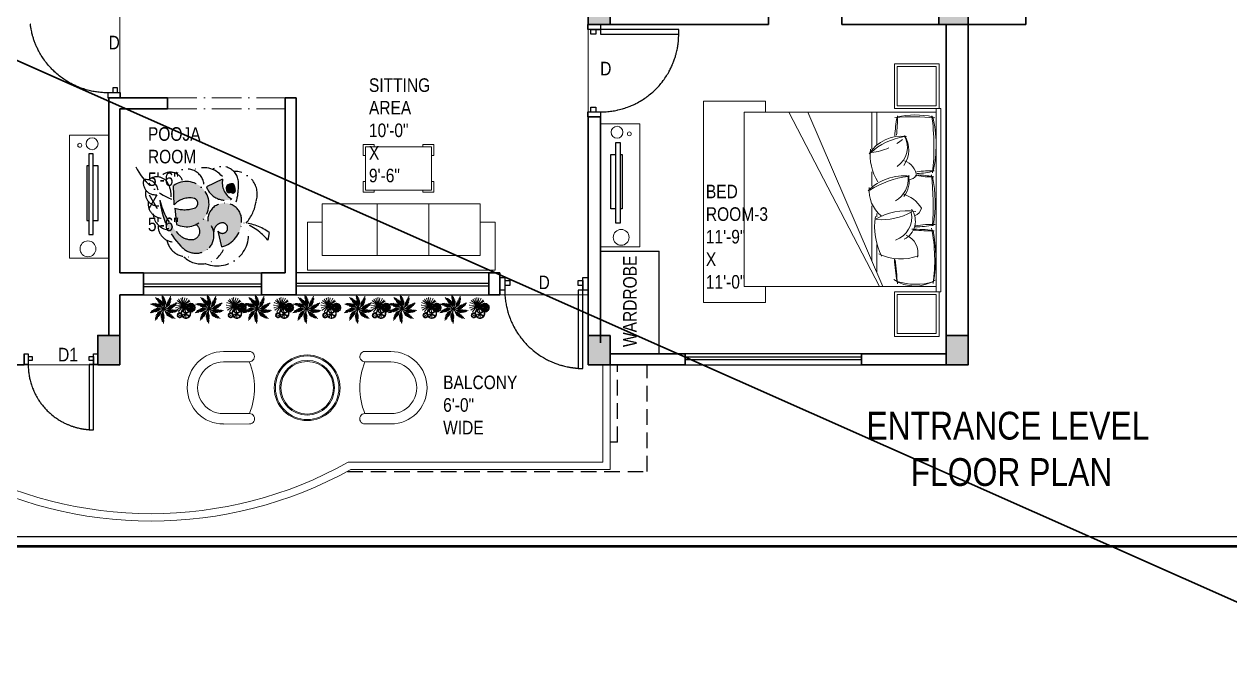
# Model space of a CAD drawing. Extents: x -454308 to 890911, y -14103 to 1343694.
# Drawn here: x 203104.6 to 203596.3, y 662105.1 to 662360.3 of the extents above; entities that cross this region are included whole.
import ezdxf

# ---------------------------------------------------------------- set-up
doc = ezdxf.new("R2010")
doc.units = 0
doc.header["$MEASUREMENT"] = 0
doc.linetypes.add('ACAD_ISO10W100', pattern=[18, 12, -3, 0, -3])
doc.linetypes.add('HIDDEN', pattern=[9.525, 6.35, -3.175])
for name, color, linetype in [('A-Door', 144, 'Continuous'), ('cup', 126, 'Continuous'), ('ELE', 7, 'Continuous'), ('PERSONA', 7, 'Continuous'), ('railing', 162, 'Continuous'), ('stair', 135, 'Continuous'), ('TEXTOS', 7, 'Continuous'), ('TITLE', 7, 'Continuous'), ('WIN', 4, 'Continuous')]:
    doc.layers.add(name, color=color, linetype=linetype)
for name, color, linetype, lineweight in [('A-FURN', 35, 'Continuous', 5), ('A-Wall', 7, 'Continuous', 30), ('AR-FUR', 11, 'Continuous', 9), ('AR-WALL', 1, 'Continuous', 40), ('CENTER LINE', 252, 'ACAD_ISO10W100', 5), ('col', 232, 'Continuous', 30), ('Hatch Gris Claro', 9, 'Continuous', 9), ('Muebles', 46, 'Continuous', 0), ('sill', 32, 'Continuous', 25), ('TXT', 42, 'Continuous', 25)]:
    doc.layers.add(name, color=color, linetype=linetype, lineweight=lineweight)
doc.styles.get("Standard").update_dxf_attribs({"font": 'stylu.ttf', "height": 7})

# ---------------------------------------------------------------- blocks, each defined once
blk = doc.blocks.new('arbol.Xterisco')
at = {"color": 64, "linetype": 'ByBlock'}
for p, q in [((104.219, 262.891), (103.836, 263.209)), ((103.836, 263.209), (103.875, 263.197)), ((104.219, 262.891), (103.964, 263.321)), ((103.964, 263.321), (103.993, 263.309)), ((104.219, 262.891), (103.763, 263.091)), ((103.763, 263.091), (103.792, 263.062)), ((103.792, 263.062), (103.792, 263.067)), ((104.219, 262.891), (104.396, 262.42)), ((104.219, 262.891), (104.518, 262.484)), ((104.396, 262.42), (104.386, 262.467)), ((104.518, 262.484), (104.508, 262.526))]:
    blk.add_line(p, q, dxfattribs=at)
at = {"color": 62, "linetype": 'ByBlock'}
for p, q in [((104.219, 262.891), (104.096, 263.374)), ((104.096, 263.374), (104.121, 263.338)), ((104.219, 262.891), (104.268, 263.403)), ((104.219, 262.891), (104.401, 263.368)), ((104.219, 262.891), (104.518, 263.297)), ((104.401, 263.368), (104.401, 263.327)), ((104.518, 263.297), (104.504, 263.25)), ((104.219, 262.891), (104.621, 262.59)), ((104.219, 262.891), (104.685, 262.696)), ((104.621, 262.59), (104.602, 262.626)), ((104.685, 262.696), (104.675, 262.714))]:
    blk.add_line(p, q, dxfattribs=at)
at = {"color": 60, "linetype": 'ByBlock'}
for p, q in [((104.219, 262.891), (104.607, 263.203)), ((104.607, 263.203), (104.582, 263.168)), ((104.219, 262.891), (104.661, 263.126)), ((104.219, 262.891), (104.72, 262.991)), ((104.219, 262.891), (104.72, 262.826)), ((104.661, 263.126), (104.646, 263.097)), ((104.72, 262.826), (104.68, 262.844)), ((104.72, 262.991), (104.695, 262.967))]:
    blk.add_line(p, q, dxfattribs=at)
at = {"color": 66, "linetype": 'ByBlock'}
for p, q in [((104.219, 262.891), (103.718, 262.903)), ((103.718, 262.903), (103.753, 262.891)), ((104.219, 262.891), (104.096, 262.396)), ((104.096, 262.396), (104.101, 262.437)), ((104.219, 262.891), (104.253, 262.378)), ((104.253, 262.378), (104.239, 262.42))]:
    blk.add_line(p, q, dxfattribs=at)
at = {"color": 68, "linetype": 'ByBlock'}
for p, q in [((104.219, 262.891), (103.743, 262.726)), ((103.743, 262.726), (103.777, 262.749)), ((104.219, 262.891), (103.816, 262.579)), ((103.816, 262.579), (103.826, 262.608)), ((104.219, 262.891), (103.944, 262.467)), ((103.944, 262.467), (103.954, 262.508))]:
    blk.add_line(p, q, dxfattribs=at)
at = {"color": 0, "linetype": 'ByBlock'}
blk.add_line((104.219, 262.891), (104.219, 262.891), dxfattribs=at)
blk = doc.blocks.new('cici.arbi')
at = {"color": 64, "linetype": 'ByBlock'}
for q in [(102.49, 264.552), (102.687, 264.774), (103.01, 264.057), (102.99, 264.049)]:
    blk.add_line((102.845, 264.434), q, dxfattribs=at)
at = {"color": 66, "linetype": 'ByBlock'}
for p, q in [((102.491, 264.316), (102.845, 264.434)), ((102.845, 264.434), (102.496, 264.294))]:
    blk.add_line(p, q, dxfattribs=at)
at = {"color": 68, "linetype": 'ByBlock'}
for q in [(102.616, 264.158), (102.616, 264.111)]:
    blk.add_line((102.845, 264.434), q, dxfattribs=at)
at = {"color": 62, "linetype": 'ByBlock'}
for q in [(102.776, 264.803), (102.799, 264.808), (103.189, 264.227)]:
    blk.add_line((102.845, 264.434), q, dxfattribs=at)
at = {"color": 60, "linetype": 'ByBlock'}
for q in [(103.145, 264.687), (103.166, 264.662), (103.193, 264.619)]:
    blk.add_line((102.845, 264.434), q, dxfattribs=at)
at = {"color": 62, "linetype": 'ByBlock'}
blk.add_circle((102.845, 264.434), 0.375, dxfattribs=at)
at = {"color": 64, "linetype": 'ByBlock'}
blk.add_circle((102.856, 264.399), 0.375, dxfattribs=at)
at = {"color": 60, "linetype": 'ByBlock'}
blk.add_circle((102.865, 264.438), 0.375, dxfattribs=at)
blk = doc.blocks.new('circarbre')
at = {"color": 62, "linetype": 'ByBlock'}
blk.add_circle((103.25, 267.97), 0.0431, dxfattribs=at)
at = {"color": 66, "linetype": 'ByBlock'}
for centre, start, end in [((102.83, 268.05), 214.2617, 125.294), ((103.19, 267.53), 304.2617, 215.294)]:
    blk.add_arc(centre, 0.0674, start, end, dxfattribs=at)
at = {"color": 68, "linetype": 'ByBlock'}
for centre, radius, start, end in [((102.87, 267.88), 0.103, 213.2544, 155.543), ((102.9, 267.71), 0.0674, 259.2617, 170.294), ((103.05, 267.63), 0.103, 258.2544, 200.543)]:
    blk.add_arc(centre, radius, start, end, dxfattribs=at)
at = {"color": 64, "linetype": 'ByBlock'}
for centre, radius, start, end in [((102.93, 268.19), 0.103, 168.2544, 110.543), ((103.01, 268.33), 0.0674, 169.2617, 80.294), ((103.35, 267.58), 0.103, 303.2544, 245.543)]:
    blk.add_arc(centre, radius, start, end, dxfattribs=at)
at = {"color": 62, "linetype": 'ByBlock'}
for centre, radius, start, end in [((103.18, 268.36), 0.103, 123.2544, 65.543), ((103.34, 268.41), 0.0674, 124.2617, 35.294), ((103.52, 267.6), 0.0674, 349.2617, 260.294), ((103.61, 267.75), 0.103, 348.2544, 290.543)]:
    blk.add_arc(centre, radius, start, end, dxfattribs=at)
at = {"color": 60, "linetype": 'ByBlock'}
for centre, radius, start, end in [((103.48, 268.31), 0.103, 78.2544, 20.543), ((103.48, 268.31), 0.103, 78.2544, 20.543), ((103.63, 268.23), 0.0674, 79.2617, 350.294), ((103.63, 268.23), 0.0674, 79.2617, 350.294), ((103.66, 268.06), 0.103, 33.2544, 335.543), ((103.71, 267.89), 0.0674, 34.2617, 305.294)]:
    blk.add_arc(centre, radius, start, end, dxfattribs=at)
blk = doc.blocks.new('arbol.arbre')
at = {"color": 66, "linetype": 'ByBlock'}
for q in [(14.36, 17.63), (14.58, 17.14), (14.78, 17.05)]:
    blk.add_line((14.85, 17.55), q, dxfattribs=at)
at = {"color": 68, "linetype": 'ByBlock'}
for q in [(14.38, 17.45), (14.45, 17.26)]:
    blk.add_line((14.85, 17.55), q, dxfattribs=at)
at = {"color": 64, "linetype": 'ByBlock'}
for q in [(14.44, 17.82), (14.57, 17.95), (14.96, 17.06)]:
    blk.add_line((14.85, 17.55), q, dxfattribs=at)
at = {"color": 62, "linetype": 'ByBlock'}
for q in [(14.76, 18.03), (14.94, 18.04), (15.15, 17.14), (15.27, 17.26)]:
    blk.add_line((14.85, 17.55), q, dxfattribs=at)
at = {"color": 60, "linetype": 'ByBlock'}
for q in [(15.14, 17.95), (15.26, 17.82), (15.34, 17.65), (15.36, 17.46)]:
    blk.add_line((14.85, 17.55), q, dxfattribs=at)
at = {"color": 66, "linetype": 'ByBlock'}
for centre, start, end in [((14.42, 17.62), 214.2617, 125.294), ((14.78, 17.1), 304.2617, 215.294)]:
    blk.add_arc(centre, 0.0674, start, end, dxfattribs=at)
at = {"color": 68, "linetype": 'ByBlock'}
for centre, radius, start, end in [((14.46, 17.46), 0.103, 213.2544, 155.543), ((14.49, 17.29), 0.0674, 259.2617, 170.294), ((14.64, 17.21), 0.103, 258.2544, 200.543)]:
    blk.add_arc(centre, radius, start, end, dxfattribs=at)
at = {"color": 64, "linetype": 'ByBlock'}
for centre, radius, start, end in [((14.52, 17.76), 0.103, 168.2544, 110.543), ((14.6, 17.91), 0.0674, 169.2617, 80.294), ((14.94, 17.15), 0.103, 303.2544, 245.543)]:
    blk.add_arc(centre, radius, start, end, dxfattribs=at)
at = {"color": 62, "linetype": 'ByBlock'}
for centre, radius, start, end in [((14.77, 17.94), 0.103, 123.2544, 65.543), ((14.93, 17.98), 0.0674, 124.2617, 35.294), ((15.2, 17.33), 0.103, 348.2544, 290.543), ((15.11, 17.18), 0.0674, 349.2617, 260.294)]:
    blk.add_arc(centre, radius, start, end, dxfattribs=at)
at = {"color": 60, "linetype": 'ByBlock'}
for centre, radius, start, end in [((15.07, 17.88), 0.103, 78.2544, 20.543), ((15.07, 17.88), 0.103, 78.2544, 20.543), ((15.22, 17.8), 0.0674, 79.2617, 350.294), ((15.22, 17.8), 0.0674, 79.2617, 350.294), ((15.25, 17.63), 0.103, 33.2544, 335.543), ((15.3, 17.47), 0.0674, 34.2617, 305.294)]:
    blk.add_arc(centre, radius, start, end, dxfattribs=at)
blk = doc.blocks.new('c.plnt.arbres')
at = {"color": 34, "xscale": 1.354321914421646, "yscale": 1.354321914421646, "zscale": 1.354321914421646}
blk.add_blockref('cici.arbi', (-38.65, -94.98), dxfattribs=at)
at = {"color": 30}
for name, p, xscale, yscale, zscale in [('arbol.Xterisco', (-80.86, -197.16), 1.748832611688399, 1.748832611688399, 1.748832611688399), ('circarbre', (37.36, 99.32), 0.6091520546556879, 0.6091520546556879, 0.6091520546556879)]:
    blk.add_blockref(name, p, dxfattribs=dict(at, xscale=xscale, yscale=yscale, zscale=zscale))
at = {"color": 88}
blk.add_blockref('arbol.arbre', (86.59, 245.92), dxfattribs=at)
blk = doc.blocks.new('ar-26')
at = {"layer": 'CENTER LINE', "color": 27}
for centre, start, end in [((86.75, 89.66), 197.8706, 237.5936), ((88.03, 88.12), 161.8706, 201.5936), ((87.82, 85.31), 110.1725, 149.8955), ((84.75, 90.15), 234.9681, 274.6912), ((82.91, 89.38), 270.9681, 310.6912), ((81.91, 87.83), 304.0339, 343.7569), ((81.85, 86.29), 331.6319, 11.355), ((86.41, 84.01), 75.6722, 115.3952), ((84.65, 83.72), 43.6319, 83.355), ((82.83, 84.55), 7.6319, 47.355)]:
    blk.add_arc(centre, 3.23, start, end, dxfattribs=at)
at = {"layer": 'CENTER LINE'}
for centre, radius, start, end in [((83.83, 88.45), 0.167, 209.7791, 269.0395), ((84.02, 88.47), 0.398, 218.879, 257.5346), ((83.44, 88.43), 0.386, 344.4321, 14.3515), ((83.17, 88.15), 0.782, 353.4391, 21.0127), ((82.03, 87.8), 2.03, 2.0526, 14.8318), ((81.77, 87.46), 2.49, 3.5529, 15.111), ((88.09, 89.59), 3.82, 202.9483, 211.3077), ((88.06, 89.89), 3.82, 204.5673, 211.2107), ((88.06, 90.2), 3.82, 206.1883, 211.1386), ((85.11, 88.76), 0.398, 182.879, 221.5346), ((84.95, 88.86), 0.167, 173.7791, 233.0395), ((83.11, 89.39), 2.03, 326.0526, 338.8318), ((82.7, 89.27), 2.49, 327.5529, 339.111), ((84.24, 89), 0.782, 317.4391, 345.0127), ((81.8, 89.08), 3.35, 334.6755, 344.6307), ((84.62, 89.07), 0.386, 308.4321, 338.3515), ((89.23, 86.37), 3.82, 152.8691, 159.5126), ((89.47, 86.57), 3.82, 154.4902, 159.4404), ((86.16, 88.83), 0.782, 265.741, 293.3146), ((86.51, 87.99), 0.398, 131.1808, 169.8364), ((86.5, 88.18), 0.167, 122.081, 181.3414), ((86.45, 88.57), 0.386, 256.734, 286.6534), ((83.15, 87.43), 0.167, 246.8767, 306.1371), ((82.85, 87.17), 0.386, 21.5297, 51.4491), ((83.29, 87.55), 0.398, 255.9765, 294.6321), ((82.81, 86.78), 0.782, 30.5366, 58.1102), ((83.32, 85.51), 0.782, 66.5366, 94.1102), ((82.11, 85.82), 2.03, 39.1502, 51.9294), ((82.77, 90.79), 3.82, 279.2858, 284.2361), ((83.32, 84.32), 2.03, 75.1502, 87.9294), ((83.07, 90.7), 3.82, 277.6648, 284.3082), ((82.11, 85.39), 2.49, 40.6505, 52.2085), ((83.57, 83.97), 2.49, 76.6505, 88.2085), ((80.93, 88.73), 3.82, 315.2858, 320.2361), ((83.36, 90.65), 3.82, 276.0458, 284.4052), ((85.56, 91.37), 3.82, 242.1883, 247.1386), ((82.03, 84.47), 3.35, 47.7731, 57.7282), ((84.04, 83.18), 3.35, 83.7731, 93.7282), ((81.23, 88.84), 3.82, 313.6648, 320.3082), ((85.74, 91.11), 3.82, 240.5673, 247.2107), ((83.56, 90.62), 3.82, 274.7801, 284.4994), ((83.71, 90.61), 3.82, 273.6161, 284.5957), ((85.94, 90.89), 3.82, 238.9483, 247.3077), ((82.51, 84.57), 3.07, 50.1322, 60.5244), ((84.37, 83.55), 3.07, 86.1322, 96.5244), ((86.08, 90.76), 3.82, 237.6825, 247.4019), ((81.5, 88.96), 3.82, 312.0458, 320.4052), ((86.2, 90.66), 3.82, 236.5186, 247.4981), ((81.67, 89.06), 3.82, 310.7801, 320.4994), ((81.79, 89.14), 3.82, 309.6161, 320.5957), ((86.25, 83.26), 3.35, 116.8388, 126.794), ((81.15, 86.77), 3.35, 10.6755, 20.6307), ((86.33, 83.74), 3.07, 119.198, 129.5901), ((81.59, 86.56), 3.07, 13.0347, 23.4268), ((88.13, 89.4), 3.82, 201.6825, 211.4019), ((88.16, 89.25), 3.82, 200.5186, 211.4981), ((80.96, 86.71), 3.82, 345.1116, 353.471), ((81.05, 86.89), 3.82, 343.8458, 353.5652), ((81.11, 87.02), 3.82, 342.6819, 353.6614), ((87.65, 84.71), 3.07, 146.796, 157.1882), ((82.03, 88.65), 3.07, 337.0347, 347.4268), ((81.51, 85.2), 3.82, 10.2799, 21.2595), ((81.52, 85.05), 3.82, 11.4439, 21.1632), ((88.79, 85.9), 3.82, 148.8205, 159.8), ((83.2, 83.47), 3.82, 46.2799, 57.2595), ((88.88, 86.02), 3.82, 149.9844, 159.7037), ((84.52, 90.34), 3.07, 285.3366, 295.7287), ((87.55, 83.95), 3.82, 114.3202, 125.2997), ((85.58, 83.06), 3.82, 82.2799, 93.2595), ((83.29, 83.35), 3.82, 47.4439, 57.1632), ((88.46, 86.68), 3.07, 182.796, 193.1882), ((89.02, 86.17), 3.82, 151.2501, 159.6096), ((84.71, 90.79), 3.35, 282.9774, 292.9325), ((83.41, 83.19), 3.82, 48.7096, 57.069), ((87.69, 83.99), 3.82, 115.4841, 125.2035), ((88.85, 86.4), 3.35, 180.4368, 190.392), ((85.72, 83.02), 3.82, 83.4439, 93.1632), ((86.53, 90.02), 3.07, 250.8363, 261.2284), ((87.95, 88.75), 3.07, 218.796, 229.1882), ((85.42, 90.2), 2.49, 275.8548, 287.4128), ((87.88, 84.04), 3.82, 116.7498, 125.1093), ((85.91, 82.96), 3.82, 84.7096, 93.069), ((86.95, 90.29), 3.35, 248.4771, 258.4323), ((88.43, 88.75), 3.35, 216.4368, 226.392), ((85.76, 89.95), 2.03, 274.3545, 287.1337), ((88.17, 84.09), 3.82, 118.3688, 125.0123), ((86.18, 82.85), 3.82, 86.3286, 92.972), ((87.2, 89.4), 2.49, 241.3545, 252.9126), ((88.18, 87.87), 2.49, 209.3143, 220.8723), ((86.46, 82.7), 3.82, 87.9496, 92.8999), ((88.09, 87.45), 2.03, 207.814, 220.5932), ((88.49, 84.11), 3.82, 119.9899, 124.9402), ((87.35, 89), 2.03, 239.8542, 252.6334), ((87.22, 86.64), 0.782, 199.2004, 226.774), ((86.59, 85.98), 0.398, 64.6403, 103.2959), ((87.04, 87.85), 0.782, 231.2407, 258.8143), ((86.85, 86.96), 0.398, 96.6805, 135.3361), ((86.76, 86.07), 0.167, 55.5404, 114.8009), ((86.94, 87.13), 0.167, 87.5807, 146.8411), ((87.13, 87.47), 0.386, 222.2337, 252.1531), ((83.12, 85.85), 0.386, 57.5297, 87.4491), ((83.21, 86.23), 0.167, 282.8767, 342.1371), ((83.26, 86.42), 0.398, 291.9765, 330.6321), ((84.02, 84.99), 0.386, 90.5954, 120.5148), ((84.37, 84.81), 0.782, 99.6024, 127.176), ((85.02, 83.82), 2.03, 108.2159, 120.9952), ((83.89, 85.36), 0.167, 315.9424, 15.2029), ((85.42, 83.66), 2.49, 109.7162, 121.2743), ((83.82, 85.54), 0.398, 325.0423, 3.6979), ((80.61, 86.21), 3.82, 348.3516, 353.3019), ((80.8, 86.46), 3.82, 346.7306, 353.374), ((85.03, 84.75), 0.386, 118.1934, 148.1128), ((85.42, 84.75), 0.782, 127.2004, 154.774), ((86.46, 84.17), 2.03, 135.814, 148.5932), ((86.89, 84.21), 2.49, 137.3143, 148.8723), ((87.81, 84.25), 3.35, 144.4368, 154.392), ((84.74, 85.01), 0.167, 343.5404, 42.8009), ((84.6, 85.14), 0.398, 352.6403, 31.2959), ((81.44, 84.25), 3.82, 15.9496, 20.8999), ((81.5, 84.56), 3.82, 14.3286, 20.972), ((81.52, 84.85), 3.82, 12.7096, 21.069), ((83.56, 82.94), 3.82, 50.3286, 56.972), ((88.13, 85.83), 2.49, 173.3143, 184.8723), ((87.81, 85.55), 2.03, 171.814, 184.5932), ((83.7, 82.66), 3.82, 51.9496, 56.8999), ((86.63, 85.4), 0.782, 163.2004, 190.774), ((85.73, 85.24), 0.398, 28.6403, 67.2959), ((86.31, 85.17), 0.386, 154.1934, 184.1128), ((85.92, 85.22), 0.167, 19.5404, 78.8009), ((87.1, 86.27), 0.386, 190.1934, 220.1128)]:
    blk.add_arc(centre, radius, start, end, dxfattribs=at)
blk = doc.blocks.new('cdsaf')
at = {"color": 5}
for p, q in [((1185429.42, 734143.15, 20311.96), (1185429.42, 734106.36, 20311.96)), ((1185431.44, 734143.15, 20311.96), (1185429.42, 734143.15, 20311.96)), ((1185431.44, 734106.36, 20311.96), (1185431.44, 734143.15, 20311.96)), ((1185427.16, 734136.71, 20311.96), (1185427.16, 734111.82, 20311.96)), ((1185429.42, 734136.71, 20311.96), (1185427.16, 734136.71, 20311.96)), ((1185432.29, 734136.71, 20311.96), (1185431.44, 734136.71, 20311.96)), ((1185432.29, 734111.82, 20311.96), (1185432.29, 734136.71, 20311.96)), ((1185427.16, 734111.82, 20311.96), (1185429.42, 734111.82, 20311.96)), ((1185431.44, 734111.82, 20311.96), (1185432.29, 734111.82, 20311.96)), ((1185429.42, 734106.36, 20311.96), (1185431.44, 734106.36, 20311.96))]:
    blk.add_line(p, q, dxfattribs=at)
blk = doc.blocks.new('WEWEEQ')
at = {"layer": 'Muebles'}
blk.add_lwpolyline([(1107845.51, 737873.28), (1107829.48, 737873.28), (1107829.48, 737823.12), (1107845.51, 737823.12)], close=True, dxfattribs=at)
for centre, radius in [((1107838.73, 737869.84), 2.43), ((1107833.71, 737869.19), 0.81), ((1107837.04, 737826.97), 3.24)]:
    blk.add_circle(centre, radius, dxfattribs=at)
at = {"color": 6, "linetype": 'ByBlock', "lineweight": 5, "xscale": 0.8945132207591084, "yscale": 0.8945132207591084, "zscale": 0.8945132207591084, "rotation": 180}
blk.add_blockref('cdsaf', (2168221.49, 1394533.53, 55552.59), dxfattribs=at)
blk = doc.blocks.new('bed 111111')
at = {"layer": 'AR-FUR'}
for p, q in [((-0.865, 1.394), (-0.865, -0.5)), ((-0.817, 1.394), (-0.865, 1.394)), ((-0.817, -0.5), (-0.817, 1.394)), ((-0.263, -0.444), (0.509, 1.356)), ((-0.151, 0.592), (-0.151, 0.739)), ((-0.202, 0.274), (-0.202, 0.311)), ((-0.865, -0.5), (-0.817, -0.5))]:
    blk.add_line(p, q, dxfattribs=at)
at = {"layer": 'AR-FUR', "color": 251}
for p, q in [((-0.817, 1.356), (1.166, 1.356)), ((-0.231, -0.444), (0.707, 1.356)), ((-0.202, 1.016), (-0.202, 1.356)), ((-0.151, 0.977), (-0.151, 1.356)), ((1.166, -0.444), (1.166, 1.356)), ((-0.151, -0.177), (-0.151, 0.39)), ((-0.202, -0.297), (-0.202, -0.01)), ((-0.817, -0.444), (1.166, -0.444))]:
    blk.add_line(p, q, dxfattribs=at)
at = {"layer": 'AR-FUR'}
for points in [[(-0.385, 1.854), (-0.385, 1.394), (-0.845, 1.394), (-0.845, 1.854)], [(-0.413, 1.827), (-0.413, 1.422), (-0.817, 1.422), (-0.817, 1.827)], [(-0.385, -0.96), (-0.385, -0.5), (-0.845, -0.5), (-0.845, -0.96)], [(-0.413, -0.932), (-0.413, -0.527), (-0.817, -0.527), (-0.817, -0.932)]]:
    blk.add_lwpolyline(points, close=True, dxfattribs=at)
at = {"layer": 'AR-FUR', "extrusion": (0, 0, -1)}
for centre, major_axis, start_param, end_param in [((0.414, 1.016), (0.869, -0.869), 2.135358, 2.596989), ((-0.603, 0.455), (-0.617, -0.617), 2.151233, 2.577546), ((-1.943, 1.026), (1.101, -1.101), 5.317309, 5.441753), ((-0.46, 0.712), (0.281, -0.281), 3.804818, 4.933588), ((-0.248, 0.968), (0.201, -0.201), 1.751453, 2.903235), ((-0.665, 0.918), (-0.376, -0.376), 3.823105, 4.483365), ((-0.427, 0.678), (0.132, -0.132), 2.441833, 3.593049), ((0.667, 0.415), (-1.041, -1.041), 0.630608, 0.974387), ((-0.763, 1.425), (0.522, -0.522), 0.585091, 0.82334), ((-0.6, 1.458), (-0.52, -0.52), -0.757256, -0.529592), ((-0.594, -0.289), (-0.705, -0.705), 2.16954, 2.32419), ((-0.529, 0.748), (0.0636, -0.0636), 0.857002, 1.830616), ((-0.279, 0.642), (-0.182, -0.182), 0.120756, 1.023991), ((-0.489, 0.16), (0.381, -0.381), 3.825535, 4.703193), ((-0.384, 0.201), (-0.228, -0.228), 1.31402, 2.087383), ((-0.457, 0.546), (-0.236, -0.236), 3.827833, 4.821859), ((-0.558, 0.387), (-0.076, -0.076), -0.407023, 0.572892), ((-0.393, 0.23), (0.147, -0.147), 1.241939, 2.981597), ((-0.507, -0.288), (0.442, -0.442), 3.766461, 4.474078), ((-0.842, 0.167), (-0.468, -0.468), 3.758339, 4.39729), ((0.623, -0.148), (1.014, -1.014), 2.182404, 2.554333), ((-0.599, 1.206), (-0.732, -0.732), -0.784247, -0.602664), ((-0.585, -1.358), (1.064, -1.064), 3.795161, 3.941764), ((-0.435, -0.094), (-0.136, -0.136), 0.534678, 1.98218), ((-0.452, 0.353), (-0.363, -0.363), -1.247956, -0.42416), ((-1.854, -0.113), (-1.039, -1.039), 3.961011, 4.118365), ((-0.606, 0.24), (0.468, -0.468), 0.486234, 1.065936)]:
    blk.add_ellipse(centre, major_axis=major_axis, ratio=1, start_param=start_param, end_param=end_param, dxfattribs=at)
at = {"layer": 'AR-FUR', "color": 251, "extrusion": (0, 0, -1)}
for centre, major_axis, start_param, end_param in [((1.563, 0.993), (-1.666, -1.666), 0.673847, 0.924545), ((-0.585, -0.604), (1.353, -1.353), 3.814055, 4.030079), ((1.553, 1.331), (-1.393, -1.393), 0.677, 0.778682), ((-0.284, 0.993), (-0.166, -0.166), -0.207552, 1.319983), ((-0.587, 0.446), (0.47, -0.47), 4.076, 4.671895), ((-0.087, 1.53), (0.42, -0.42), 1.362212, 1.484388), ((-0.087, 1.53), (0.42, -0.42), 0.892669, 1.199073), ((-0.756, 0.006), (0.527, -0.527), 3.872485, 4.116068), ((2.032, 0.38), (-1.992, -1.992), 0.715059, 0.90208), ((-0.278, 0.661), (0.176, -0.176), 1.274089, 2.475678), ((-0.634, -0.236), (0.66, -0.66), 4.043868, 4.496311), ((-0.314, 0.269), (-0.176, -0.176), -0.450892, 0.994118), ((-0.246, 0.903), (-0.466, -0.466), -0.857824, -0.280048), ((0.956, -0.174), (1.242, -1.242), 2.218366, 2.546274), ((-0.773, -0.749), (-0.669, -0.669), 2.320508, 2.537901), ((-0.802, 3.043), (-2.06, -2.06), -0.860991, -0.787253), ((11.174, -1.446), (8.228, -8.228), 2.444592, 2.466232), ((-0.595, -0.051), (-0.275, -0.275), -1.375906, -0.21834)]:
    blk.add_ellipse(centre, major_axis=major_axis, ratio=1, start_param=start_param, end_param=end_param, dxfattribs=at)
blk = doc.blocks.new('qeert')
at = {"layer": 'AR-FUR'}
blk.add_lwpolyline([(817.855, -506.245), (817.969, -506.245), (817.969, -506.885), (815.89, -506.885), (815.89, -506.245), (816.055, -506.245)], dxfattribs=at)
at = {"layer": 'AR-FUR', "rotation": 270}
blk.add_blockref('bed 111111', (816.499, -505.297), dxfattribs=at)
blk = doc.blocks.new('SINGLE CHAIR')
at = {"linetype": 'Continuous'}
for p, q in [((-8.18, 8.31), (-8.21, 20.12)), ((-3.46, 8.32), (-3.49, 20.13)), ((-3.49, 20.13), (-3.46, 8.32)), ((20.13, 20.19), (20.16, 8.38)), ((24.86, 20.2), (24.89, 8.39))]:
    blk.add_line(p, q, dxfattribs=at)
at = {"linetype": 'Continuous', "extrusion": (0, 0, -1)}
for centre, major_axis, start_param, end_param in [((-5.85, 20.13), (1.67, 1.67), 3.924598, 7.066191), ((8.39, -8.18), (-21.71, 21.71), 0.388215, 1.177797), ((22.5, 20.2), (1.67, 1.67), 3.924598, 7.066191), ((8.35, 8.35), (11.69, 11.69), 0.783006, 3.924598), ((8.35, 8.35), (-8.35, 8.35), 2.353802, 5.495395)]:
    blk.add_ellipse(centre, major_axis=major_axis, ratio=1, start_param=start_param, end_param=end_param, dxfattribs=at)
blk = doc.blocks.new('SYMBOL')
at = {"layer": 'CENTER LINE', "lineweight": 25}
h = blk.add_hatch(color=256, dxfattribs=at)
h.dxf.hatch_style = 1
h.set_gradient(color1=(204, 102, 127), one_color=1, tint=1, name='HEMISPHERICAL')
h.paths.add_polyline_path([(53246.66, 631916.52), (53238.45, 631912.58, 0.417243), (53251.39, 631906.41, -0.335116)])
h = blk.add_hatch(color=256, dxfattribs=at)
h.dxf.hatch_style = 1
h.set_gradient(color1=(204, 102, 127), one_color=1, tint=1, name='HEMISPHERICAL')
h.paths.add_polyline_path([(53221.71, 631913.25), (53222, 631903.49, -0.268386), (53232.14, 631906.73, -0.652093), (53232.78, 631901.94, -0.169887), (53222.4, 631901.76), (53223.13, 631893.51, 1.752374)])
h.paths.add_polyline_path([(53237.14, 631896.53, -0.11262), (53233.11, 631893.39, -0.820907), (53230.22, 631885.79, -0.202284), (53223.85, 631888.9, -0.129045), (53214.76, 631905.74, 0.172995), (53225.46, 631882.48, 0.436848), (53239.87, 631881.52, 0.479462)])
h.paths.add_polyline_path([(53239.07, 631895.16, -0.164539), (53242.1, 631889.68, -0.416464), (53246.97, 631894.27, -1.495637), (53244.34, 631890.06), (53246.29, 631882.02, 0.321204), (53256.24, 631894.38, 1.107162)])
h = blk.add_hatch(color=256, dxfattribs=at)
h.dxf.hatch_style = 1
h.set_gradient(color1=(204, 102, 127), one_color=1, tint=1, name='HEMISPHERICAL')
h.paths.add_polyline_path([(53251.16, 631909.9, 0.520567), (53251.62, 631909.58, 0.520567), (53252.12, 631909.58, 0.520567), (53252.58, 631909.81, 0.520567), (53252.95, 631910.22, 0.520567), (53253.04, 631910.73, 0.520567), (53253, 631911.23, 0.520567), (53252.95, 631911.74, 0.520567), (53252.81, 631912.24, 0.520567), (53252.68, 631912.8, 0.520567), (53252.45, 631913.3, 0.520567), (53252.17, 631913.76, 0.520567), (53251.71, 631914.04, 0.520567), (53251.2, 631914.04, 0.520567), (53250.7, 631913.95, 0.520567), (53250.19, 631913.81, 0.520567), (53249.82, 631913.44, 0.520567), (53249.18, 631913.39, 0.520567), (53248.85, 631912.98, 0.520567), (53248.62, 631912.47, 0.520567), (53248.62, 631911.97, 0.520567), (53248.62, 631911.46, 0.520567), (53248.72, 631910.96, 0.520567), (53248.85, 631910.45, 0.520567), (53249.13, 631909.99, 0.520567), (53249.64, 631909.85, 0.520567), (53250.14, 631909.85, 0.520567), (53250.65, 631909.99, 0.520567)])
for p, q in [((53246.66, 631916.52), (53238.45, 631912.58)), ((53222, 631903.49), (53221.71, 631913.25)), ((53222.4, 631901.76), (53223.13, 631893.51)), ((53246.29, 631882.02), (53244.34, 631890.06)), ((53270.37, 631889.42), (53269.69, 631885.54))]:
    blk.add_line(p, q, dxfattribs=at)
blk.add_lwpolyline([(53249.82, 631913.44, -0.520567), (53250.19, 631913.81, -0.520567), (53250.19, 631913.81, -0.520567), (53250.7, 631913.95, -0.520567), (53250.7, 631913.95, -0.520567), (53251.2, 631914.04, -0.520567), (53251.2, 631914.04, -0.520567), (53251.71, 631914.04, -0.520567), (53251.71, 631914.04, -0.520567), (53252.17, 631913.76, -0.520567), (53252.17, 631913.76, -0.520567), (53252.45, 631913.3, -0.520567), (53252.45, 631913.3, -0.520567), (53252.68, 631912.8, -0.520567), (53252.68, 631912.8, -0.520567), (53252.81, 631912.24, -0.520567), (53252.81, 631912.24, -0.520567), (53252.95, 631911.74, -0.520567), (53252.95, 631911.74, -0.520567), (53253, 631911.23, -0.520567), (53253, 631911.23, -0.520567), (53253.04, 631910.73, -0.520567), (53253.04, 631910.73, -0.520567), (53252.95, 631910.22, -0.520567), (53252.95, 631910.22, -0.520567), (53252.58, 631909.81, -0.520567), (53252.58, 631909.81, -0.520567), (53252.12, 631909.58, -0.520567), (53252.12, 631909.58, -0.520567), (53251.62, 631909.58, -0.520567), (53251.62, 631909.58, -0.520567), (53251.16, 631909.9, -0.520567), (53251.16, 631909.9, -0.520567), (53250.65, 631909.99, -0.520567), (53250.65, 631909.99, -0.520567), (53250.14, 631909.85, -0.520567), (53250.14, 631909.85, -0.520567), (53249.64, 631909.85, -0.520567), (53249.64, 631909.85, -0.520567), (53249.13, 631909.99, -0.520567), (53249.13, 631909.99, -0.520567), (53248.85, 631910.45, -0.520567), (53248.85, 631910.45, -0.520567), (53248.72, 631910.96, -0.520567), (53248.72, 631910.96, -0.520567), (53248.62, 631911.46, -0.520567), (53248.62, 631911.46, -0.520567), (53248.62, 631911.97, -0.520567), (53248.62, 631911.97, -0.520567), (53248.62, 631912.47, -0.520567), (53248.62, 631912.47, -0.520567), (53248.85, 631912.98, -0.520567), (53248.85, 631912.98, -0.520567), (53249.18, 631913.39, -0.520567), (53249.18, 631913.39, -0.520567)], format="xyb", close=True, dxfattribs=at)
for centre, radius, start, end in [((53233.31, 631938.64), 34.68, 207.15824, 248.55129), ((53236.95, 631909.77), 12.53, 40.03489, 115.40695), ((53246.38, 631914.59), 8.34, 354.222, 125.14034), ((53212.38, 631914.66), 6.08, 164.98161, 291.08368), ((53207.49, 631909.82), 6.49, 9.07749, 98.66187), ((53213.22, 631911.17), 6.52, 20.49109, 130.37332), ((53220.1, 631913.39), 6.64, 21.16844, 142.05021), ((53228.46, 631912.86), 8.8, 7.55799, 130.91407), ((53255.72, 631914.59), 9.26, 167.97825, 242.08546), ((53252.6, 631908.79), 11.68, 342.20988, 91.43875), ((53213.65, 631909.16), 6.23, 164.94619, 277.32325), ((53207.9, 631908.17), 12.59, 356.92416, 24.76708), ((53228.25, 631903.8), 11.49, 243.54102, 124.69531), ((53247.97, 631915.89), 10.08, 199.2049, 289.79691), ((53224.33, 631912.98), 30.36, 344.73871, 1.45299), ((53216.04, 631903.9), 7.24, 169.69447, 275.17918), ((53251.39, 631914.63), 37.69, 193.64223, 223.05456), ((53252.72, 631909.11), 38.11, 185.0648, 224.32376), ((53229.87, 631896.35), 10.62, 77.69391, 137.78739), ((53231.4, 631904.19), 2.64, 301.49832, 73.93061), ((53247.69, 631895.65), 8.64, 351.56281, 183.20816), ((53241.35, 631908.74), 22.64, 319.83876, 351.08012), ((53220.2, 631899.61), 8.98, 184.8853, 256.7582), ((53227.34, 631916.69), 15.72, 251.71038, 290.27737), ((53221.98, 631892.68), 8.14, 178.90063, 280.60102), ((53230.91, 631889.88), 4.15, 260.41473, 57.94596), ((53232.48, 631887.93), 9.78, 319.04833, 61.51215), ((53243.85, 631888.44), 16.07, 249.18833, 18.38971), ((53246.82, 631889.56), 4.72, 88.11138, 178.55117), ((53246.53, 631891.62), 2.69, 215.54494, 80.47638), ((53242.64, 631895.15), 13.62, 285.52822, 356.75708), ((53254.55, 631867), 27.45, 54.78626, 84.50953), ((53246.03, 631865.11), 31.26, 40.81525, 69.12243), ((53228.54, 631887.45), 10.43, 192.05426, 284.87589), ((53230.73, 631894.9), 9.12, 221.07292, 266.81582), ((53233.11, 631888.68), 9.84, 218.99727, 313.38942), ((53235.72, 631885.77), 12.38, 225.28154, 336.22352)]:
    blk.add_arc(centre, radius, start, end, dxfattribs=at)
blk = doc.blocks.new('EWRERWER')
at = {"layer": 'AR-FUR', "linetype": 'Continuous'}
for p, q in [((1130110.34, 738970.03), (1130110.34, 738974.48)), ((1130110.34, 738974.48), (1130114.79, 738974.48)), ((1130111.23, 738955.92), (1130111.23, 738973.59)), ((1130111.23, 738973.59), (1130138.23, 738973.59)), ((1130114.79, 738973.59), (1130114.79, 738974.48)), ((1130139.12, 738974.48), (1130134.68, 738974.48)), ((1130134.68, 738973.59), (1130134.68, 738974.48)), ((1130138.23, 738973.59), (1130138.23, 738955.92)), ((1130139.12, 738970.03), (1130139.12, 738974.48)), ((1130110.34, 738970.03), (1130111.23, 738970.03)), ((1130139.12, 738970.03), (1130138.23, 738970.03)), ((1130110.34, 738959.47), (1130111.23, 738959.47)), ((1130110.34, 738959.47), (1130110.34, 738955.03)), ((1130139.12, 738959.47), (1130138.23, 738959.47)), ((1130139.12, 738959.47), (1130139.12, 738955.03)), ((1130110.34, 738955.03), (1130114.79, 738955.03)), ((1130138.23, 738955.92), (1130111.23, 738955.92)), ((1130114.79, 738955.92), (1130114.79, 738955.03)), ((1130134.68, 738955.92), (1130134.68, 738955.03)), ((1130139.12, 738955.03), (1130134.68, 738955.03))]:
    blk.add_line(p, q, dxfattribs=at)
blk = doc.blocks.new('colummn')
at = {"layer": 'Hatch Gris Claro'}
blk.add_hatch(color=256, dxfattribs=at).paths.add_polyline_path([(154558.64, 675547.17), (154567.64, 675547.17), (154567.64, 675559.17), (154558.64, 675559.17)])
at = {"layer": 'col'}
blk.add_lwpolyline([(154558.64, 675547.17), (154567.64, 675547.17), (154567.64, 675559.17), (154558.64, 675559.17), (154558.64, 675547.17)], dxfattribs=at)
blk = doc.blocks.new('RERWRER')
at = {"layer": 'col'}
for p, rotation in [((318098.14, 1348187.84), 179.9999999999999), ((839232.66, 518070.03), 89.99999999999997), ((317898.11, 1348049.06), 180), ((318098.14, 1348049.06), 180), ((318244.13, 1348049.06), 180)]:
    blk.add_blockref('colummn', p, dxfattribs=dict(at, rotation=rotation))
blk = doc.blocks.new('1110-09-0')
at = {"layer": 'AR-FUR', "ltscale": 0.3}
for p, q in [((5831.88, -4127.57), (5767.38, -4127.57)), ((5767.38, -4127.57), (5767.38, -4148.57)), ((5767.38, -4127.57), (5767.38, -4148.57)), ((5788.38, -4127.57), (5788.38, -4148.57)), ((5809.38, -4127.57), (5809.38, -4148.57)), ((5831.88, -4127.57), (5831.88, -4148.57)), ((5761.38, -4135.07), (5761.38, -4154.57)), ((5761.38, -4135.07), (5767.38, -4135.07)), ((5831.88, -4135.07), (5837.88, -4135.07)), ((5837.88, -4135.07), (5837.88, -4154.57)), ((5831.88, -4148.57), (5767.38, -4148.57)), ((5837.88, -4154.57), (5761.38, -4154.57))]:
    blk.add_line(p, q, dxfattribs=at)

msp = doc.modelspace()

# ---------------------------------------------------------------- linework, layer by layer
at = {"lineweight": 30}
msp.add_line((201412.45, 663095.443), (204217.816, 661849.855), dxfattribs=at)
at = {"layer": 'A-Door'}
for points in [[(203143.949, 662330.295), (203143.949, 662332.286), (203138.772, 662332.286), (203138.772, 662330.295), (203143.949, 662330.295), (203143.949, 662332.286), (203142.754, 662332.286), (203142.754, 662334.277), (203140.763, 662334.277), (203140.763, 662332.286), (203138.772, 662332.286), (203137.729, 662332.303), (203137.151, 662332.327), (203136.579, 662332.362), (203135.81, 662332.424), (203135.243, 662332.482), (203134.701, 662332.547), (203134.186, 662332.618), (203133.67, 662332.697), (203133.15, 662332.786), (203132.639, 662332.882), (203132.075, 662332.998), (203131.724, 662333.075), (203131.116, 662333.22), (203130.515, 662333.374), (203129.86, 662333.558), (203129.397, 662333.696), (203128.934, 662333.843), (203128.299, 662334.056), (203127.867, 662334.21), (203127.193, 662334.464), (203126.716, 662334.655), (203126.217, 662334.864), (203125.812, 662335.041), (203125.396, 662335.23), (203124.823, 662335.502), (203124.379, 662335.722), (203123.781, 662336.033), (203123.173, 662336.366), (203122.684, 662336.647), (203121.985, 662337.068), (203121.677, 662337.261), (203121.291, 662337.51), (203120.742, 662337.879), (203120.246, 662338.226), (203119.825, 662338.533), (203119.382, 662338.866), (203118.946, 662339.207), (203118.455, 662339.605), (203117.894, 662340.08), (203117.544, 662340.388), (203117.006, 662340.881), (203116.68, 662341.19), (203116.245, 662341.617), (203115.883, 662341.984), (203115.608, 662342.272), (203115.328, 662342.573), (203114.96, 662342.98), (203114.55, 662343.45), (203114.162, 662343.912), (203113.732, 662344.448), (203113.261, 662345.062), (203112.907, 662345.545), (203112.535, 662346.073), (203112.176, 662346.606), (203111.928, 662346.988), (203111.607, 662347.501), (203111.301, 662348.011), (203111.025, 662348.49), (203110.782, 662348.929), (203110.581, 662349.304), (203110.356, 662349.74), (203110.17, 662350.114), (203110.001, 662350.463), (203109.848, 662350.789), (203109.673, 662351.174), (203109.546, 662351.465), (203109.418, 662351.763), (203109.284, 662352.086), (203109.14, 662352.444), (203109.017, 662352.761), (203108.9, 662353.072), (203108.732, 662353.536), (203108.732, 662353.536), (203108.598, 662353.924), (203108.503, 662354.209), (203108.407, 662354.504), (203108.407, 662354.504), (203108.268, 662354.954), (203108.183, 662355.241), (203108.183, 662355.241), (203108.092, 662355.56), (203108.092, 662355.56), (203108.011, 662355.857), (203108.011, 662355.857), (203107.928, 662356.17), (203107.928, 662356.17), (203107.809, 662356.647), (203107.809, 662356.647), (203107.694, 662357.137), (203107.694, 662357.137), (203107.581, 662357.66), (203107.476, 662358.186), (203107.443, 662358.363), (203107.419, 662358.494), (203107.381, 662358.711), (203107.353, 662358.873), (203107.315, 662359.103), (203107.298, 662359.214), (203107.27, 662359.392), (203107.255, 662359.494), (203107.237, 662359.616), (203107.216, 662359.769), (203107.197, 662359.907), (203107.184, 662360.002), (203107.17, 662360.115), (203107.156, 662360.226), (203107.141, 662360.35)], [(203334.54, 662322.496), (203334.54, 662324.487), (203339.717, 662324.487), (203339.717, 662322.496), (203334.54, 662322.496), (203334.54, 662324.487), (203335.735, 662324.487), (203335.735, 662326.478), (203337.726, 662326.478), (203337.726, 662324.487), (203339.717, 662324.487), (203340.76, 662324.504), (203341.338, 662324.529), (203341.91, 662324.563), (203342.679, 662324.625), (203343.245, 662324.683), (203343.788, 662324.748), (203344.303, 662324.819), (203344.819, 662324.898), (203345.339, 662324.987), (203345.849, 662325.083), (203346.413, 662325.199), (203346.764, 662325.276), (203347.373, 662325.421), (203347.973, 662325.576), (203348.628, 662325.759), (203349.091, 662325.898), (203349.554, 662326.044), (203350.189, 662326.258), (203350.621, 662326.412), (203351.295, 662326.666), (203351.772, 662326.856), (203352.272, 662327.066), (203352.676, 662327.242), (203353.093, 662327.431), (203353.666, 662327.703), (203354.109, 662327.924), (203354.707, 662328.234), (203355.315, 662328.567), (203355.805, 662328.848), (203356.504, 662329.269), (203356.811, 662329.462), (203357.197, 662329.711), (203357.746, 662330.08), (203358.242, 662330.427), (203358.664, 662330.734), (203359.106, 662331.067), (203359.542, 662331.408), (203360.034, 662331.806), (203360.594, 662332.282), (203360.944, 662332.59), (203361.482, 662333.082), (203361.808, 662333.391), (203362.244, 662333.818), (203362.605, 662334.185), (203362.88, 662334.474), (203363.16, 662334.774), (203363.529, 662335.181), (203363.938, 662335.651), (203364.326, 662336.114), (203364.757, 662336.65), (203365.228, 662337.263), (203365.582, 662337.746), (203365.954, 662338.275), (203366.313, 662338.807), (203366.561, 662339.189), (203366.881, 662339.702), (203367.188, 662340.212), (203367.463, 662340.691), (203367.706, 662341.13), (203367.907, 662341.506), (203368.132, 662341.942), (203368.319, 662342.315), (203368.487, 662342.664), (203368.64, 662342.991), (203368.815, 662343.376), (203368.943, 662343.666), (203369.07, 662343.964), (203369.204, 662344.287), (203369.348, 662344.645), (203369.472, 662344.963), (203369.589, 662345.273), (203369.757, 662345.738), (203369.757, 662345.738), (203369.891, 662346.125), (203369.986, 662346.41), (203370.081, 662346.706), (203370.081, 662346.706), (203370.22, 662347.156), (203370.305, 662347.442), (203370.305, 662347.442), (203370.396, 662347.761), (203370.396, 662347.761), (203370.478, 662348.058), (203370.478, 662348.058), (203370.56, 662348.371), (203370.56, 662348.371), (203370.68, 662348.848), (203370.68, 662348.848), (203370.794, 662349.338), (203370.794, 662349.338), (203370.908, 662349.862), (203371.012, 662350.387), (203371.046, 662350.564), (203371.069, 662350.696), (203371.108, 662350.913), (203371.135, 662351.075), (203371.173, 662351.304), (203371.191, 662351.416), (203371.218, 662351.593), (203371.233, 662351.696), (203371.251, 662351.818), (203371.273, 662351.971), (203371.291, 662352.108), (203371.304, 662352.203), (203371.319, 662352.317), (203371.333, 662352.427), (203371.348, 662352.552), (203371.364, 662352.689), (203371.38, 662352.828), (203371.404, 662353.054), (203371.422, 662353.228), (203371.436, 662353.383), (203371.454, 662353.573), (203371.462, 662353.668), (203371.472, 662353.798), (203371.485, 662353.955), (203371.495, 662354.094), (203371.495, 662354.208), (203371.574, 662356.153), (203371.574, 662358.144), (203334.54, 662358.144), (203334.54, 662360.135), (203339.717, 662360.135), (203339.717, 662358.144), (203337.726, 662358.144), (203337.726, 662356.153), (203335.735, 662356.153), (203335.735, 662358.144), (203339.717, 662358.144), (203339.717, 662356.153), (203371.574, 662356.153)], [(203298.634, 662256.937), (203300.626, 662256.937), (203300.626, 662251.76), (203298.634, 662251.76), (203298.634, 662256.937), (203300.626, 662256.937), (203300.626, 662255.742), (203302.617, 662255.742), (203302.617, 662253.751), (203300.626, 662253.751), (203300.626, 662251.76), (203300.643, 662250.717), (203300.667, 662250.139), (203300.701, 662249.567), (203300.763, 662248.798), (203300.821, 662248.231), (203300.887, 662247.689), (203300.957, 662247.174), (203301.037, 662246.658), (203301.125, 662246.138), (203301.221, 662245.627), (203301.337, 662245.063), (203301.415, 662244.713), (203301.559, 662244.104), (203301.714, 662243.504), (203301.897, 662242.848), (203302.036, 662242.386), (203302.182, 662241.922), (203302.396, 662241.287), (203302.55, 662240.855), (203302.804, 662240.181), (203302.995, 662239.704), (203303.204, 662239.205), (203303.381, 662238.8), (203303.57, 662238.384), (203303.842, 662237.811), (203304.062, 662237.367), (203304.373, 662236.769), (203304.705, 662236.162), (203304.986, 662235.672), (203305.407, 662234.973), (203305.6, 662234.665), (203305.85, 662234.279), (203306.218, 662233.73), (203306.566, 662233.234), (203306.872, 662232.813), (203307.205, 662232.37), (203307.546, 662231.934), (203307.945, 662231.443), (203308.42, 662230.882), (203308.728, 662230.533), (203309.22, 662229.994), (203309.529, 662229.668), (203309.956, 662229.233), (203310.324, 662228.872), (203310.612, 662228.596), (203310.912, 662228.316), (203311.32, 662227.948), (203311.79, 662227.538), (203312.252, 662227.151), (203312.788, 662226.72), (203313.402, 662226.249), (203313.884, 662225.895), (203314.413, 662225.523), (203314.945, 662225.164), (203315.327, 662224.916), (203315.84, 662224.595), (203316.35, 662224.289), (203316.829, 662224.013), (203317.268, 662223.77), (203317.644, 662223.569), (203318.08, 662223.344), (203318.454, 662223.158), (203318.802, 662222.989), (203319.129, 662222.836), (203319.514, 662222.662), (203319.805, 662222.534), (203320.103, 662222.406), (203320.425, 662222.272), (203320.783, 662222.128), (203321.101, 662222.005), (203321.411, 662221.888), (203321.876, 662221.72), (203321.876, 662221.72), (203322.264, 662221.586), (203322.548, 662221.491), (203322.844, 662221.395), (203322.844, 662221.395), (203323.294, 662221.256), (203323.58, 662221.171), (203323.58, 662221.171), (203323.899, 662221.08), (203323.899, 662221.08), (203324.197, 662220.999), (203324.197, 662220.999), (203324.509, 662220.916), (203324.509, 662220.916), (203324.986, 662220.797), (203324.986, 662220.797), (203325.476, 662220.682), (203325.476, 662220.682), (203326, 662220.569), (203326.525, 662220.464), (203326.703, 662220.431), (203326.834, 662220.407), (203327.051, 662220.369), (203327.213, 662220.341), (203327.443, 662220.303), (203327.554, 662220.286), (203327.732, 662220.258), (203327.834, 662220.243), (203327.956, 662220.225), (203328.109, 662220.204), (203328.247, 662220.185), (203328.341, 662220.172), (203328.455, 662220.158), (203328.566, 662220.144), (203328.69, 662220.129), (203328.827, 662220.113), (203328.966, 662220.097), (203329.192, 662220.073), (203329.366, 662220.055), (203329.522, 662220.04), (203329.711, 662220.023), (203329.806, 662220.015), (203329.937, 662220.004), (203330.093, 662219.992), (203330.232, 662219.982), (203330.346, 662219.982), (203330.492, 662219.902), (203332.483, 662219.902), (203332.483, 662256.937), (203334.474, 662256.937), (203334.474, 662251.76), (203332.483, 662251.76), (203332.483, 662253.751), (203330.492, 662253.751), (203330.492, 662255.742), (203332.483, 662255.742), (203332.483, 662251.76), (203330.492, 662251.76), (203330.492, 662219.902)], [(203104.61, 662225.758), (203106.271, 662225.758), (203106.271, 662221.439), (203104.61, 662221.439), (203104.61, 662225.758), (203106.271, 662225.758), (203106.271, 662224.761), (203107.932, 662224.761), (203107.932, 662223.1), (203106.271, 662223.1), (203106.271, 662221.439), (203106.286, 662220.568), (203106.306, 662220.086), (203106.334, 662219.609), (203106.386, 662218.968), (203106.435, 662218.495), (203106.489, 662218.042), (203106.548, 662217.612), (203106.614, 662217.182), (203106.688, 662216.748), (203106.768, 662216.322), (203106.865, 662215.852), (203106.93, 662215.559), (203107.05, 662215.051), (203107.179, 662214.55), (203107.332, 662214.004), (203107.448, 662213.618), (203107.57, 662213.231), (203107.748, 662212.702), (203107.877, 662212.341), (203108.089, 662211.779), (203108.248, 662211.381), (203108.422, 662210.964), (203108.57, 662210.626), (203108.728, 662210.279), (203108.954, 662209.801), (203109.138, 662209.431), (203109.398, 662208.932), (203109.675, 662208.425), (203109.909, 662208.016), (203110.261, 662207.433), (203110.422, 662207.177), (203110.63, 662206.855), (203110.937, 662206.397), (203111.227, 662205.983), (203111.483, 662205.631), (203111.761, 662205.262), (203112.045, 662204.898), (203112.378, 662204.488), (203112.774, 662204.021), (203113.031, 662203.729), (203113.442, 662203.279), (203113.7, 662203.008), (203114.056, 662202.645), (203114.363, 662202.343), (203114.603, 662202.113), (203114.854, 662201.88), (203115.193, 662201.572), (203115.586, 662201.23), (203115.971, 662200.907), (203116.418, 662200.548), (203116.93, 662200.155), (203117.333, 662199.86), (203117.774, 662199.549), (203118.218, 662199.25), (203118.537, 662199.043), (203118.965, 662198.775), (203119.391, 662198.52), (203119.79, 662198.29), (203120.156, 662198.087), (203120.47, 662197.919), (203120.833, 662197.731), (203121.145, 662197.576), (203121.436, 662197.435), (203121.709, 662197.308), (203122.03, 662197.162), (203122.272, 662197.055), (203122.521, 662196.949), (203122.79, 662196.837), (203123.089, 662196.717), (203123.354, 662196.614), (203123.613, 662196.517), (203124.001, 662196.376), (203124.001, 662196.376), (203124.324, 662196.264), (203124.561, 662196.185), (203124.808, 662196.106), (203124.808, 662196.106), (203125.183, 662195.989), (203125.423, 662195.919), (203125.423, 662195.919), (203125.689, 662195.843), (203125.689, 662195.843), (203125.937, 662195.775), (203125.937, 662195.775), (203126.198, 662195.706), (203126.198, 662195.706), (203126.595, 662195.606), (203126.595, 662195.606), (203127.004, 662195.511), (203127.004, 662195.511), (203127.441, 662195.416), (203127.879, 662195.329), (203128.028, 662195.301), (203128.137, 662195.281), (203128.318, 662195.249), (203128.453, 662195.226), (203128.645, 662195.195), (203128.738, 662195.18), (203128.886, 662195.157), (203128.971, 662195.144), (203129.073, 662195.129), (203129.201, 662195.111), (203129.316, 662195.096), (203129.395, 662195.085), (203129.489, 662195.073), (203129.582, 662195.061), (203129.685, 662195.049), (203129.8, 662195.035), (203129.916, 662195.022), (203130.104, 662195.002), (203130.25, 662194.987), (203130.379, 662194.975), (203130.538, 662194.961), (203130.617, 662194.954), (203130.726, 662194.945), (203130.856, 662194.935), (203130.972, 662194.926), (203131.067, 662194.926), (203131.189, 662194.86), (203132.85, 662194.86), (203132.85, 662225.758), (203134.511, 662225.758), (203134.511, 662221.439), (203132.85, 662221.439), (203132.85, 662223.1), (203131.189, 662223.1), (203131.189, 662224.761), (203132.85, 662224.761), (203132.85, 662221.439), (203131.189, 662221.439), (203131.189, 662194.86)]]:
    msp.add_lwpolyline(points, dxfattribs=at)
at = {"layer": 'A-FURN'}
for radius in [13.404, 12.957, 11.17, 10.723]:
    msp.add_circle((203220.035, 662211.987), radius, dxfattribs=at)
at = {"layer": 'A-Wall'}
for p, q in [((203408.134, 662423.324), (203408.134, 662360.135)), ((203513.134, 662360.135), (203513.134, 662377.33)), ((203438.134, 662365.123), (203438.134, 662360.135)), ((203343.634, 662360.135), (203408.134, 662360.135)), ((203438.134, 662360.135), (203477.622, 662360.135)), ((203480.622, 662360.135), (203480.622, 662230.348)), ((203513.134, 662360.135), (203489.622, 662360.135)), ((203489.622, 662360.135), (203489.622, 662221.348)), ((203139.11, 662233.348), (203139.11, 662330.295)), ((203139.11, 662330.295), (203163.11, 662330.295)), ((203143.61, 662258.848), (203143.61, 662325.795)), ((203143.61, 662325.795), (203163.11, 662325.795)), ((203163.11, 662325.795), (203163.11, 662330.295)), ((203211.11, 662258.848), (203211.11, 662330.295)), ((203215.61, 662330.295), (203211.11, 662330.295)), ((203215.61, 662258.848), (203215.61, 662330.295)), ((203334.634, 662322.496), (203334.634, 662221.348)), ((203339.622, 662322.496), (203334.634, 662322.496)), ((203339.622, 662230.348), (203339.622, 662322.496)), ((203143.61, 662258.848), (203153.36, 662258.848)), ((203153.36, 662258.848), (203153.36, 662249.848)), ((203201.36, 662258.848), (203211.11, 662258.848)), ((203201.36, 662258.848), (203201.36, 662249.848)), ((203215.61, 662249.848), (203215.61, 662258.848)), ((203294.134, 662258.848), (203298.634, 662258.848)), ((203294.134, 662258.848), (203294.134, 662249.848)), ((203298.634, 662258.848), (203298.634, 662249.848)), ((203143.61, 662249.848), (203153.36, 662249.848)), ((203143.61, 662233.348), (203143.61, 662249.848)), ((203201.36, 662249.848), (203215.61, 662249.848)), ((203294.134, 662249.848), (203298.634, 662249.848)), ((203104.61, 662225.848), (203104.61, 662221.348)), ((203343.634, 662225.848), (203374.122, 662225.848)), ((203374.122, 662225.848), (203374.122, 662221.348)), ((203446.122, 662225.848), (203480.622, 662225.848)), ((203446.122, 662225.848), (203446.122, 662221.348)), ((203104.61, 662221.348), (203095.122, 662221.348)), ((203343.634, 662221.348), (203374.122, 662221.348)), ((203446.122, 662221.348), (203489.622, 662221.348))]:
    msp.add_line(p, q, dxfattribs=at)
at = {"layer": 'AR-FUR'}
for p, q in [((203143.61, 662366.135), (203143.61, 662330.295)), ((203334.634, 662360.135), (203334.634, 662322.327)), ((203298.634, 662249.848), (203334.634, 662249.848)), ((203104.61, 662221.348), (203134.61, 662221.348))]:
    msp.add_line(p, q, dxfattribs=at)
at = {"layer": 'cup'}
for p in [(203339.622, 662267.649), (203363.622, 662225.848)]:
    msp.add_line(p, (203363.622, 662267.649), dxfattribs=at)
at = {"layer": 'ELE', "linetype": 'ACAD_ISO10W100', "lineweight": 0}
for p, q in [((203163.11, 662330.295), (203211.11, 662330.295)), ((203163.11, 662325.795), (203211.11, 662325.795))]:
    msp.add_line(p, q, dxfattribs=at)
at = {"layer": 'railing', "lineweight": 0, "ltscale": 9}
for p, q in [((203340.634, 662181.635), (203340.634, 662221.348)), ((203343.634, 662178.635), (203343.634, 662221.348)), ((203340.634, 662181.635), (203236.771, 662181.635)), ((203343.634, 662178.635), (203237.879, 662178.635))]:
    msp.add_line(p, q, dxfattribs=at)
for centre, radius, start, end in [((203156.432, 662326.019), 168.392, 241.07441, 298.92559), ((203156.432, 662324.754), 164.126, 240.69264, 299.30736)]:
    msp.add_arc(centre, radius, start, end, dxfattribs=at)
at = {"layer": 'sill'}
for p, q in [((203153.36, 662258.848), (203201.36, 662258.848)), ((203294.134, 662258.848), (203215.61, 662258.848)), ((203153.36, 662249.848), (203201.36, 662249.848)), ((203215.61, 662249.848), (203294.134, 662249.848)), ((203446.122, 662225.848), (203374.122, 662225.848)), ((203374.122, 662221.348), (203446.122, 662221.348))]:
    msp.add_line(p, q, dxfattribs=at)
at = {"layer": 'stair', "linetype": 'HIDDEN'}
for p, q in [((203346.634, 662189.848), (203346.634, 662221.348)), ((203358.634, 662177.848), (203358.634, 662221.348)), ((203346.634, 662189.848), (203343.634, 662189.848)), ((203236.439, 662177.848), (203358.634, 662177.848))]:
    msp.add_line(p, q, dxfattribs=at)
at = {"layer": 'TITLE', "color": 7, "lineweight": 50, "elevation": 5463.892}
msp.add_lwpolyline([(202924.344, 662147.318), (203787.663, 662147.318), (203787.663, 662798.576), (202924.344, 662798.576)], close=True, dxfattribs=at)
at = {"layer": 'TITLE', "color": 7, "elevation": 5463.892}
msp.add_lwpolyline([(202928.381, 662151.355), (203783.626, 662151.355), (203783.626, 662794.54), (202928.381, 662794.54)], close=True, dxfattribs=at)
at = {"layer": 'WIN'}
for p, q in [((203153.36, 662254.348), (203201.36, 662254.348)), ((203153.36, 662253.348), (203201.36, 662253.348)), ((203215.61, 662254.592), (203294.134, 662254.592)), ((203215.61, 662253.592), (203294.134, 662253.592)), ((203374.122, 662224.554), (203446.122, 662224.554)), ((203374.122, 662223.554), (203446.122, 662223.554))]:
    msp.add_line(p, q, dxfattribs=at)

# ---------------------------------------------------------------- block references
at = {"layer": 'A-FURN'}
for name, p, xscale, yscale, zscale, rotation in [('qeert', (223393.982, 630034.638), -39.48101731830775, 39.48101731830775, 39.48101731830773, 270), ('SINGLE CHAIR', (203178.459, 662219.443), 0.893617020919919, 0.893617020919919, 0.893617020919919, 270), ('SINGLE CHAIR', (203261.611, 662219.452), -0.893617020919919, 0.893617020919919, 0.8936170212765956, 90)]:
    msp.add_blockref(name, p, dxfattribs=dict(at, xscale=xscale, yscale=yscale, zscale=zscale, rotation=rotation))
at = {"layer": 'AR-FUR', "xscale": 0.8018009999996139, "yscale": 0.8018010000000686, "zscale": 0.801801}
msp.add_blockref('SYMBOL', (160492.339, 155625.783), dxfattribs=at)
at = {"layer": 'AR-FUR', "xscale": -1}
msp.add_blockref('1110-09-0', (209058.029, 666414.543), dxfattribs=at)
at = {"layer": 'AR-WALL'}
msp.add_blockref('EWRERWER', (-926867.437, -76663.331), dxfattribs=at)
at = {"layer": 'CENTER LINE', "color": 88, "xscale": -3.696647574300532, "yscale": 3.696647574508461, "zscale": 3.696647573708808, "rotation": 252.031941708726}
for p in [(202130.522, 662188.386), (202151.314, 662188.386), (202170.622, 662188.386), (202189.881, 662188.386), (202210.103, 662188.386), (202230.792, 662188.386), (202250.439, 662188.386)]:
    msp.add_blockref('c.plnt.arbres', p, dxfattribs=at)
at = {"layer": 'col'}
msp.add_blockref('RERWRER', (39804.137, -10268.537), dxfattribs=at)
at = {"layer": 'PERSONA', "linetype": 'ByBlock', "xscale": -1}
msp.add_blockref('WEWEEQ', (1311185.131, -75553.639), dxfattribs=at)
at = {"layer": 'PERSONA', "linetype": 'ByBlock'}
msp.add_blockref('WEWEEQ', (-904706.399, -75558.319), dxfattribs=at)
at = {"layer": 'TEXTOS', "lineweight": 0, "xscale": -2.679862066404894, "yscale": 2.679862067103386, "zscale": 2.679862066473066, "rotation": 180}
for p in [(202933.812, 662477.011), (202952.228, 662477.011), (202971.841, 662477.011), (202992.054, 662477.011), (203013.016, 662477.011), (203030.982, 662477.011), (203051.944, 662477.011)]:
    msp.add_blockref('ar-26', p, dxfattribs=at)

# ---------------------------------------------------------------- texts
at = {"layer": 'TITLE', "color": 7, "insert": (203448.075, 662202.186, 950.4), "char_height": 11.33776, "width": 219.29851, "attachment_point": 1}
msp.add_mtext('\\pt408.16;{\\fArial Narrow|b0|i0|c0|p34;ENTRANCE LEVEL\\P     FLOOR PLAN}', dxfattribs=at)
at = {"layer": 'TXT', "lineweight": 25, "char_height": 5.52888, "width": 0.19631, "attachment_point": 1}
for s, insert in [('{\\fArial Narrow|b0|i0|c0|p34;D}', (203139.059, 662355.552)), ('{\\fArial Narrow|b0|i0|c0|p34;D}', (203339.533, 662344.945)), ('{\\fArial Narrow|b0|i0|c0|p34;SITTING AREA\\P  10\'-0" X 9\'-6"}', (203245.233, 662338.19)), ('{\\fArial Narrow|b0|i0|c0|p34;POOJA ROOM\\P  5\'-6" X 5\'-6"}', (203155.097, 662318.249)), ('{\\fArial Narrow|b0|i0|c0|p34; BED ROOM-3\\P 11\'-9" X 11\'-0"}', (203382.625, 662294.807)), ('{\\fArial Narrow|b0|i0|c0|p34;D}', (203314.409, 662257.736)), ('{\\fArial Narrow|b0|i0|c0|p34;D1}', (203118.467, 662228.29)), ('{\\fArial Narrow|b0|i0|c0|p34;BALCONY\\P6\'-0" WIDE}', (203275.486, 662216.947))]:
    msp.add_mtext(s, dxfattribs=dict(at, insert=insert))
at = {"layer": 'TXT', "lineweight": 25, "insert": (203348.887, 662228.605), "char_height": 5.52888, "width": 17.52553, "attachment_point": 1, "rotation": 90}
msp.add_mtext('{\\fArial Narrow|b0|i0|c0|p34;WARDROBE}', dxfattribs=at)

doc.saveas('drawing.dxf')
